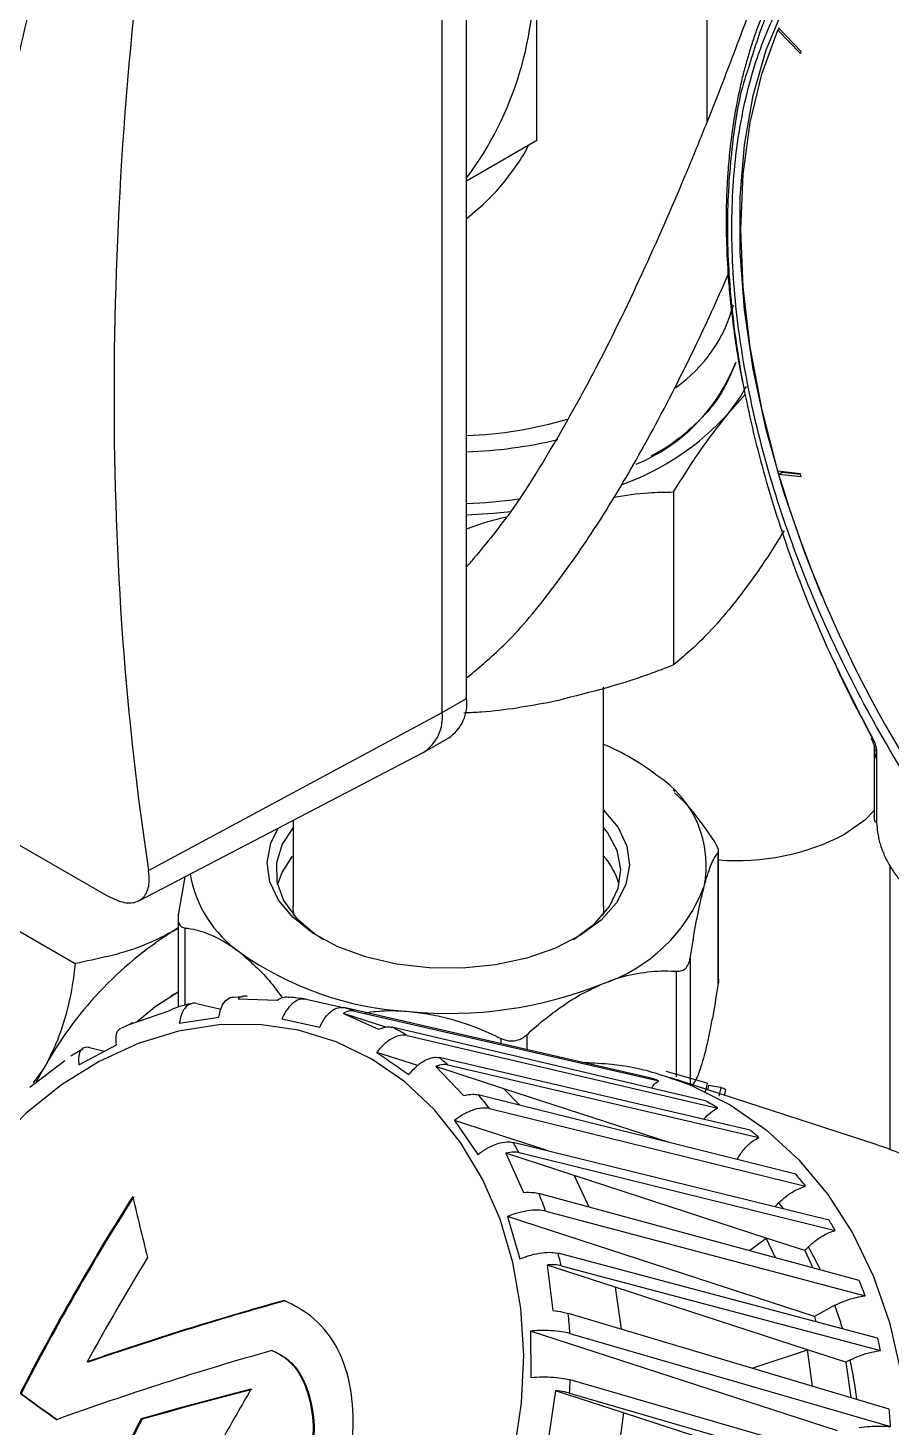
# Model space of a CAD drawing. Extents: x 150 to 4150, y 50 to 2920.
# Drawn here: x 3295.9 to 3420.9, y 1346 to 1548.9 of the extents above; entities that cross this region are included whole.
import ezdxf

# ---------------------------------------------------------------- set-up
doc = ezdxf.new("R2010")
doc.units = 0
doc.header["$LTSCALE"] = 10
doc.linetypes.add('SLD-KATı', pattern=[0])
doc.layers.get('0').update_dxf_attribs({"linetype": 'CONTINUOUS'})

msp = doc.modelspace()

# ---------------------------------------------------------------- linework, layer by layer
at = {"color": 7, "linetype": 'SLD-KATı'}
for p, q in [((3394.27, 1535.33), (3394.27, 1717.42)), ((3359.42, 1451.68), (3359.42, 1594.58)), ((3355.88, 1449.64), (3355.88, 1592.54)), ((3369.58, 1532.56), (3369.58, 1558.08)), ((3404.5, 1548.58), (3404.77, 1548.73)), ((3407.78, 1545.16), (3404.5, 1548.58)), ((3407.91, 1545.46), (3404.63, 1548.88)), ((3407.78, 1545.16), (3407.91, 1545.46)), ((3369.58, 1532.56), (3359.42, 1526.69)), ((3151.61, 1512.93), (3307.17, 1423.13)), ((3397.4, 1493.07), (3399.79, 1495.74)), ((3407.78, 1484.24), (3404.5, 1484.61)), ((3404.63, 1484.15), (3405.16, 1484.46)), ((3407.91, 1483.79), (3404.63, 1484.15)), ((3405.16, 1484.46), (3407.8, 1484.17)), ((3407.91, 1483.79), (3407.78, 1484.24)), ((3389.39, 1481.6), (3389.39, 1456.52)), ((3379.27, 1421.56), (3379.27, 1453.3)), ((3355.88, 1449.64), (3359.42, 1451.68)), ((3313.33, 1426.73), (3355.88, 1449.64)), ((3353.29, 1443.92), (3356.83, 1445.96)), ((3418.49, 1444.48), (3418.49, 1434.18)), ((3311.92, 1422.33), (3353.14, 1443.83)), ((3418.82, 1444.02), (3418.82, 1442.88)), ((3418.82, 1442.88), (3418.82, 1433.72)), ((3389.57, 1438.17), (3389.35, 1438.39)), ((3334.27, 1433.99), (3334.27, 1421.56)), ((3395.87, 1410.32), (3395.87, 1429.35)), ((3395.93, 1410.99), (3395.93, 1429.57)), ((3420.81, 1386.25), (3420.81, 1427.3)), ((3318.58, 1425.81), (3317.66, 1420.54)), ((3287.72, 1421.87), (3302.69, 1413.23)), ((3317.61, 1418.4), (3316.79, 1417.86)), ((3316.79, 1417.86), (3317.61, 1418.33)), ((3317.61, 1419.89), (3317.61, 1406.9)), ((3317.61, 1409.07), (3316.54, 1408.53)), ((3327.05, 1408.4), (3325.54, 1408.32)), ((3326.3, 1408.12), (3331.94, 1407.93)), ((3336.16, 1408.05), (3341.5, 1406.83)), ((3310.64, 1404.43), (3316.28, 1406.37)), ((3316.28, 1406.37), (3317.03, 1406.76)), ((3320.31, 1407.45), (3323.81, 1406.63)), ((3341.57, 1406), (3346.64, 1403.7)), ((3347.73, 1404), (3341.57, 1406)), ((3385.72, 1396.72), (3341.62, 1406.83)), ((3343.15, 1406.34), (3387.25, 1396.24)), ((3310.67, 1404.43), (3309.38, 1403.85)), ((3311, 1404.58), (3310.67, 1404.43)), ((3317.78, 1404.58), (3323.51, 1405.47)), ((3332.65, 1405.21), (3338.12, 1403.98)), ((3393.96, 1393.34), (3348.63, 1403.99)), ((3350.78, 1402.8), (3395.82, 1392.28)), ((3303.85, 1400.86), (3302.07, 1399.8)), ((3303.23, 1398.52), (3308.66, 1401.45)), ((3304.78, 1401.05), (3306.93, 1400.52)), ((3352.33, 1398.42), (3346.39, 1400.35)), ((3296.11, 1395.28), (3301.19, 1399.17)), ((3298.1, 1397.94), (3296.6, 1395.91)), ((3297.09, 1396.1), (3298.1, 1397.94)), ((3354.94, 1398.28), (3358.95, 1394.09)), ((3364.82, 1395.06), (3354.94, 1398.28)), ((3400.49, 1389.06), (3355.44, 1399.58)), ((3356.71, 1398.53), (3401.75, 1388.02)), ((3394.26, 1395.86), (3388.33, 1397.58)), ((3418.78, 1386.97), (3388.84, 1396.71)), ((3388.84, 1396.71), (3390.08, 1396.29)), ((3394.26, 1395.86), (3393.98, 1394.64)), ((3407.12, 1382.68), (3361.1, 1394.19)), ((3364.82, 1395.06), (3367.14, 1392.68)), ((3388.76, 1387.27), (3364.82, 1395.06)), ((3394.47, 1395.55), (3394.34, 1394.92)), ((3396.26, 1395.23), (3394.47, 1395.55)), ((3396.26, 1395.23), (3395.98, 1394.01)), ((3362.74, 1392.22), (3408.54, 1380.94)), ((3357.65, 1390.47), (3361.06, 1385.56)), ((3371.21, 1386.06), (3357.65, 1390.47)), ((3365.11, 1385.71), (3367.65, 1380.05)), ((3374.99, 1382.49), (3365.11, 1385.71)), ((3411.94, 1376.03), (3366.15, 1387.3)), ((3367.03, 1385.81), (3412.83, 1374.54)), ((3398.63, 1384.87), (3398.59, 1384.81)), ((3374.99, 1382.49), (3377.1, 1377.93)), ((3402.84, 1373.42), (3374.99, 1382.49)), ((3416.32, 1367.27), (3369.89, 1379.89)), ((3404.66, 1378.56), (3404.07, 1377.97)), ((3365.32, 1376.55), (3367.14, 1370.43)), ((3409.81, 1362.07), (3365.32, 1376.55)), ((3370.87, 1377.33), (3417.16, 1365.03)), ((3400.4, 1371.6), (3402.84, 1373.42)), ((3408.41, 1371.61), (3402.84, 1373.42)), ((3404.16, 1370.57), (3402.84, 1373.42)), ((3408.95, 1372.15), (3408.41, 1371.61)), ((3408.41, 1371.61), (3409.57, 1369.1)), ((3371.09, 1369.51), (3371.9, 1362.94)), ((3380.96, 1366.29), (3371.09, 1369.51)), ((3418.97, 1358.91), (3372.69, 1371.21)), ((3373.1, 1369.41), (3419.39, 1357.11)), ((3380.96, 1366.29), (3381.8, 1360.21)), ((3408.82, 1357.23), (3380.96, 1366.29)), ((3412.79, 1363.68), (3409.81, 1362.07)), ((3420.66, 1348.63), (3374.16, 1362.5)), ((3409.81, 1362.07), (3410.04, 1361.28)), ((3368.67, 1359.94), (3368.72, 1353.21)), ((3413.15, 1345.46), (3368.67, 1359.94)), ((3374.38, 1359.6), (3420.84, 1346.1)), ((3331.34, 1357.08), (3331.2, 1357.13)), ((3400.79, 1354.55), (3408.82, 1357.23)), ((3414.39, 1355.41), (3408.82, 1357.23)), ((3409.55, 1351.94), (3408.82, 1357.23)), ((3304.57, 1355.43), (3304.43, 1355.47)), ((3415.02, 1355.75), (3414.39, 1355.41)), ((3414.39, 1355.41), (3415.09, 1350.29)), ((3372.28, 1351.28), (3371.28, 1344.44)), ((3382.16, 1348.07), (3372.28, 1351.28)), ((3420.89, 1339.38), (3374.43, 1352.88)), ((3374.33, 1350.94), (3420.79, 1337.44)), ((3312.4, 1347.15), (3312.26, 1347.19)), ((3382.16, 1348.07), (3381.25, 1341.19)), ((3410.01, 1339), (3382.16, 1348.07))]:
    msp.add_line(p, q, dxfattribs=at)
at = {"color": 8, "linetype": 'SLD-KATı'}
for p, q in [((3318.58, 1418.4), (3318.58, 1407.21)), ((3391.8, 1413.99), (3391.8, 1395.75)), ((3389.82, 1396.78), (3389.82, 1412.1)), ((3364.4, 1401.61), (3364.4, 1402.37)), ((3368.12, 1402.9), (3368.12, 1400.76))]:
    msp.add_line(p, q, dxfattribs=at)
at = {"color": 7, "linetype": 'SLD-KATı', "flags": 128}
for points in [[(3410.9, 1466.55), (3408.41, 1472.8), (3405.33, 1481.74), (3402.83, 1490.64), (3400.93, 1499.43), (3399.66, 1508.03), (3399.03, 1516.36), (3399.03, 1524.36), (3399.66, 1531.96), (3400.93, 1539.09), (3402.83, 1545.69), (3405.33, 1551.71), (3408.41, 1557.09), (3412.05, 1561.8), (3416.22, 1565.78), (3420.46, 1568.75)], [(3404.5, 1484.61), (3402.17, 1493.69), (3400.5, 1502.61), (3399.49, 1511.3), (3399.15, 1519.68), (3399.49, 1527.67), (3400.5, 1535.19), (3402.17, 1542.18), (3404.5, 1548.58)], [(3397.4, 1493.07), (3399.1, 1495.42), (3399.96, 1496.93)], [(3359.42, 1478.3), (3363.27, 1478.53), (3365.89, 1478.79)], [(3379.27, 1435.49), (3381.37, 1432.97), (3382.63, 1430.27), (3383.02, 1427.48), (3382.5, 1424.7), (3381.12, 1422.02), (3378.9, 1419.53), (3375.93, 1417.32), (3372.31, 1415.47)], [(3372.31, 1415.47), (3368.16, 1414.03), (3363.62, 1413.05), (3358.84, 1412.57), (3354, 1412.61), (3349.25, 1413.16), (3344.76, 1414.21), (3340.67, 1415.71), (3337.14, 1417.62), (3334.27, 1419.88), (3332.17, 1422.4), (3330.9, 1425.09), (3330.52, 1427.88), (3331.03, 1430.66), (3332.1, 1432.86)], [(3334.27, 1432.95), (3332.68, 1430.52), (3331.85, 1427.82), (3331.92, 1425.08), (3332.89, 1422.39), (3334.72, 1419.86), (3337.35, 1417.57), (3338.66, 1416.71)], [(3374.88, 1416.71), (3375.11, 1416.86), (3378, 1419.04), (3380.11, 1421.49), (3381.38, 1424.14), (3381.77, 1426.87), (3381.24, 1429.6), (3379.84, 1432.22), (3379.27, 1432.95)], [(3332.02, 1424.62), (3332.68, 1426.44), (3334.19, 1428.78)], [(3334.4, 1420.16), (3334.29, 1421.04), (3334.27, 1421.56)], [(3379.27, 1421.56), (3379.23, 1420.76), (3379.15, 1420.23)], [(3311.69, 1404.84), (3314.29, 1407.01), (3317.61, 1409.14)], [(3282.94, 1375.45), (3279.83, 1369.14), (3277.38, 1362.52), (3275.62, 1355.68), (3274.57, 1348.75), (3274.25, 1341.82), (3274.67, 1335), (3275.82, 1328.41), (3277.68, 1322.14), (3280.23, 1316.3), (3283.41, 1310.98), (3287.19, 1306.26), (3291.51, 1302.21), (3296.28, 1298.91), (3301.45, 1296.4), (3306.92, 1294.72), (3312.62, 1293.89), (3318.45, 1293.94), (3324.32, 1294.86), (3330.13, 1296.64), (3335.8, 1299.24), (3341.24, 1302.63), (3346.36, 1306.76), (3351.07, 1311.55), (3355.32, 1316.93), (3359.02, 1322.83), (3362.12, 1329.13), (3364.57, 1335.76), (3366.33, 1342.59), (3367.38, 1349.53), (3367.7, 1356.46), (3367.28, 1363.28), (3366.13, 1369.87), (3364.27, 1376.14), (3361.73, 1381.98), (3358.54, 1387.3), (3354.76, 1392.02), (3350.45, 1396.06), (3345.67, 1399.37), (3340.5, 1401.88), (3335.03, 1403.56), (3329.33, 1404.38), (3323.5, 1404.33), (3317.64, 1403.41), (3311.82, 1401.64), (3306.15, 1399.04), (3300.71, 1395.64), (3295.6, 1391.52), (3290.88, 1386.73), (3286.64, 1381.34), (3282.94, 1375.45)], [(3328.16, 1351.49), (3326.12, 1350.97), (3324.1, 1350.45), (3322.09, 1349.92), (3320.1, 1349.38), (3318.11, 1348.84), (3316.15, 1348.3), (3314.2, 1347.75), (3312.26, 1347.19)], [(3328.3, 1351.45), (3326.26, 1350.93), (3324.24, 1350.4), (3322.23, 1349.87), (3320.23, 1349.34), (3318.25, 1348.8), (3316.29, 1348.25), (3314.34, 1347.7), (3312.4, 1347.15)], [(3294.72, 1350.92), (3295.37, 1350.44), (3296.02, 1349.97), (3296.68, 1349.49), (3297.33, 1349.02), (3297.99, 1348.54), (3298.66, 1348.06), (3299.33, 1347.58), (3300, 1347.1)], [(3294.86, 1350.87), (3295.51, 1350.4), (3296.16, 1349.92), (3296.82, 1349.45), (3297.47, 1348.97), (3298.13, 1348.49), (3298.8, 1348.01), (3299.47, 1347.53), (3300.14, 1347.05)]]:
    msp.add_lwpolyline(points, dxfattribs=at)
at = {"color": 8, "linetype": 'SLD-KATı', "flags": 128}
for points in [[(3418.49, 1435.43), (3417.1, 1434.02), (3414.22, 1431.98)], [(3390.08, 1396.29), (3392.01, 1395.54), (3397.62, 1392.74), (3402.83, 1389.14), (3407.57, 1384.78), (3411.78, 1379.74), (3415.4, 1374.07), (3418.39, 1367.86), (3420.7, 1361.19), (3422.3, 1354.15), (3423.17, 1346.83), (3423.3, 1339.33), (3422.69, 1331.76), (3421.34, 1324.21), (3419.28, 1316.79), (3416.52, 1309.6), (3413.12, 1302.74), (3409.1, 1296.29), (3404.54, 1290.36), (3399.49, 1285), (3394.01, 1280.31), (3388.19, 1276.34), (3382.1, 1273.15), (3375.82, 1270.77), (3369.44, 1269.25), (3363.05, 1268.59), (3356.73, 1268.82), (3350.56, 1269.93), (3347.81, 1270.73)], [(3405.32, 1377.71), (3405.11, 1377.98), (3404.66, 1378.56)]]:
    msp.add_lwpolyline(points, dxfattribs=at)
at = {"color": 7, "linetype": 'SLD-KATı'}
for centre, radius, start, end in [((3319.68, 1556.69), 49.53, 323.3455, 3.0856), ((3377.7, 1514.04), 21.05, 304.849, 345.398), ((3374.09, 1509.75), 26.07, 292.3503, 338.9657), ((3369.11, 1518.54), 38.07, 289.7511, 318.0003), ((3357.16, 1549.79), 60.05, 272.1563, 286.3049), ((3357.12, 1554.89), 67.5, 271.9536, 283.2817), ((3574.21, 1534.83), 176.99, 196.6384, 222.383), ((3356.87, 1551.03), 71.15, 272.0527, 278.1368), ((3353.47, 1450.93), 5.99, 304.0564, 7.2558), ((3349.82, 1448.95), 6.1, 302.9162, 6.4876), ((3365.64, 1412.76), 35.01, 52.4176, 67.0909), ((3419.05, 1444.53), 0.563, 184.8954, 245.7513), ((3378.61, 1427.43), 15.53, 348.7755, 57.3145), ((3419.03, 1434.21), 0.54, 184.1293, 247.1908), ((3371.14, 1421.84), 10.74, 16.2681, 40.8658), ((3336.55, 1429.16), 17.45, 189.7304, 235.0007), ((3371.54, 1432.92), 23.87, 288.1384, 339.112), ((3345.86, 1371.86), 54.41, 122.2896, 151.3645), ((3353.75, 1453.26), 47.06, 234.6863, 266.7693), ((3356.91, 1465.51), 59.51, 264.388, 291.7501), ((3329.98, 1367.5), 41.02, 81.3371, 84.7675), ((3330.12, 1368.27), 40.24, 71.1176, 73.3949), ((3329.79, 1367.57), 41.01, 59.2208, 62.6517), ((3328.54, 1365.77), 43.21, 49.3098, 51.4815), ((3373.64, 1355.56), 42.9, 71.5072, 73.6424), ((3325.92, 1363.17), 46.9, 38.2651, 41.4025), ((3373.25, 1354.74), 43.81, 58.9786, 61.7794), ((3372, 1352.97), 45.98, 49.6802, 51.7191), ((3322.17, 1360.56), 51.47, 29.3698, 31.3022), ((3405.23, 1345.38), 43.74, 61.6358, 71.9514), ((3368.98, 1349.99), 50.23, 38.0464, 40.603), ((3620.12, 1183.94), 365.74, 147.6823, 152.8355), ((3619.88, 1184.1), 365.31, 147.6785, 152.8378), ((3628.71, 1451.98), 325.85, 192.8577, 194.4587), ((3317.21, 1358.19), 56.97, 19.633, 22.3885), ((3365.29, 1347.42), 54.72, 29.6988, 31.5142), ((3627.69, 1178.77), 368.4, 148.6165, 151.3378), ((3312.02, 1356.62), 62.4, 11.8223, 13.5219), ((3359.59, 1344.71), 61.05, 19.4412, 21.6861), ((3460.66, 904.61), 477.16, 105.519, 109.1119), ((3460.64, 905.08), 476.62, 105.5165, 109.1136), ((3306.79, 1355.83), 67.69, 3.195, 5.6513), ((3456.33, 914.31), 460.15, 105.7793, 109.8609), ((3354.5, 1343.18), 66.37, 12.1118, 13.7081), ((3645.79, 1166.11), 367.77, 149.7296, 151.0182), ((3302.68, 1355.77), 71.81, 356.1411, 357.6889), ((3628.41, 1176.93), 359.09, 151.6953, 153.4797), ((3628.18, 1177.09), 358.66, 151.6963, 153.4827), ((3348.51, 1342.28), 72.43, 3.0229, 5.0259)]:
    msp.add_arc(centre, radius, start, end, dxfattribs=at)
at = {"color": 8, "linetype": 'SLD-KATı'}
for centre, radius, start, end in [((3417.92, 1446.38), 0.533, 281.3648, 303.8548), ((3398.55, 1462.12), 33.97, 265.5842, 297.4785), ((3362.64, 1346.1), 53.13, 25.4057, 29.3577), ((3357.25, 1343.87), 58.97, 16.2051, 19.629), ((3351.8, 1342.54), 64.58, 6.6921, 11.804)]:
    msp.add_arc(centre, radius, start, end, dxfattribs=at)
at = {"color": 7, "linetype": 'SLD-KATı'}
msp.add_ellipse((3719.95, 1717.08), major_axis=(296.44, 478.25), ratio=0.597167, start_param=2.218639, end_param=2.531018, dxfattribs=at)
for points, knots in [([(3414.39, 1592.33), (3412.67, 1586.99), (3409.49, 1577.09), (3404.8, 1563.39), (3400.64, 1551.84), (3397, 1542.21), (3393.88, 1534.28), (3389.97, 1524.77), (3384.83, 1513.01), (3378.39, 1499.77), (3371.73, 1487.87), (3365.79, 1478.31), (3361.29, 1472.98), (3359.42, 1470.75)], [0, 0, 0, 0, 0.1267698, 0.2348201, 0.3261663, 0.4025965, 0.4656732, 0.5168693, 0.6321856, 0.7517814, 0.8435588, 0.9347838, 1, 1, 1, 1]), ([(3408.8, 1562.07), (3408.12, 1561.25), (3405.62, 1558.25), (3403.51, 1553.82), (3401.83, 1549.67), (3401.13, 1547.75), (3400.49, 1545.77), (3399.89, 1543.75), (3399.36, 1541.69), (3398.88, 1539.58), (3398.54, 1537.86), (3398.24, 1536.21), (3397.94, 1534.31), (3397.58, 1531.58), (3397.3, 1528.59), (3397.13, 1525.77), (3397.04, 1523.35), (3397.02, 1521.48), (3397.03, 1519.27), (3397.11, 1516.08), (3397.37, 1511.92), (3397.8, 1507.61), (3398.31, 1503.74), (3398.87, 1500.05), (3399.38, 1497.62), (3399.62, 1496.51)], [0, 0, 0, 0, 0.058788, 0.215572, 0.248989, 0.282431, 0.315873, 0.34929, 0.382658, 0.415953, 0.44915, 0.462464, 0.491459, 0.534907, 0.583246, 0.620384, 0.65391, 0.683833, 0.697151, 0.743588, 0.811755, 0.860703, 0.909932, 0.959033, 1, 1, 1, 1]), ([(3298.43, 1561.48), (3296.92, 1555.3), (3292.9, 1538.79), (3289.37, 1520.25), (3286.03, 1498.92), (3283.53, 1478.74), (3282.73, 1461.88), (3282.33, 1453.46)], [0, 0, 0, 0, 0.1618866, 0.4325107, 0.5001292, 0.7500647, 1, 1, 1, 1]), ([(3400.27, 1543.11), (3400.08, 1542.56), (3398.85, 1539.02), (3397.71, 1531.44), (3396.98, 1520.47), (3397.61, 1508.7), (3399.45, 1496.42), (3402.47, 1483.8), (3406.62, 1471.05), (3411.79, 1458.31), (3416.07, 1450.07), (3418.21, 1445.94)], [0, 0, 0, 0, 0.022088, 0.144445, 0.266815, 0.389105, 0.511203, 0.63352, 0.755684, 0.877662, 1, 1, 1, 1]), ([(3359.42, 1521.25), (3360.49, 1522.13), (3363.26, 1524.43), (3366.11, 1528.09), (3367.93, 1530.84), (3368.33, 1531.79), (3368.35, 1531.85)], [0, 0, 0, 0, 0.297294, 0.769879, 0.985849, 1, 1, 1, 1]), ([(3359.42, 1454.63), (3361.36, 1456.26), (3365.84, 1460.03), (3371.88, 1467.46), (3378, 1476.13), (3384.07, 1486.18), (3389.7, 1496.77), (3394.21, 1506.05), (3396.53, 1511.33), (3397.33, 1513.15)], [0, 0, 0, 0, 0.111357, 0.257096, 0.406827, 0.562344, 0.754163, 0.915426, 1, 1, 1, 1]), ([(3398.43, 1500.39), (3397.6, 1498.41), (3396.2, 1495.08), (3392.1, 1490.87), (3388.92, 1488.28), (3386.64, 1487.1), (3386.17, 1486.86)], [0, 0, 0, 0, 0.390873, 0.656338, 0.929505, 1, 1, 1, 1]), ([(3389.39, 1481.6), (3390.71, 1483.7), (3393.35, 1487.91), (3396.05, 1491.34), (3397.4, 1493.07)], [0, 0, 0, 0, 0.4971669, 1, 1, 1, 1]), ([(3380.73, 1480.86), (3382.42, 1481.12), (3385.34, 1481.56), (3388.19, 1481.59), (3389.39, 1481.6)], [0, 0, 0, 0, 0.580232, 1, 1, 1, 1]), ([(3359.42, 1476.26), (3360.14, 1476.53), (3362.05, 1477.26), (3364, 1477.71), (3365.21, 1478)], [0, 0, 0, 0, 0.376853, 1, 1, 1, 1]), ([(3405.41, 1475.95), (3404.1, 1473.86), (3401.45, 1469.65), (3398.76, 1466.22), (3397.4, 1464.49)], [0, 0, 0, 0, 0.497167, 1, 1, 1, 1]), ([(3397.4, 1464.49), (3396.3, 1463.2), (3393.6, 1460.07), (3390.95, 1457.84), (3389.39, 1456.52)], [0, 0, 0, 0, 0.410402, 1, 1, 1, 1]), ([(3389.39, 1456.52), (3388.19, 1456.05), (3382.42, 1453.81), (3376.51, 1452.34), (3371.83, 1451.17)], [0, 0, 0, 0, 0.207716, 1, 1, 1, 1]), ([(3412.53, 1457.3), (3412.81, 1456.66), (3414.49, 1452.82), (3416.5, 1449.09), (3418.18, 1445.97)], [0, 0, 0, 0, 0.165677, 1, 1, 1, 1]), ([(3371.83, 1451.17), (3368.39, 1450.54), (3364.09, 1449.76), (3359.86, 1449.59), (3359, 1449.55)], [0, 0, 0, 0, 0.796656, 1, 1, 1, 1]), ([(3418.02, 1445.86), (3418.15, 1445.59), (3418.34, 1445.21), (3418.49, 1444.69), (3418.51, 1444.46), (3418.51, 1444.35)], [0, 0, 0, 0, 0.528752, 0.774307, 1, 1, 1, 1]), ([(3418.21, 1445.94), (3418.37, 1445.62), (3418.61, 1445.13), (3418.79, 1444.47), (3418.81, 1444.16), (3418.82, 1444.02)], [0, 0, 0, 0, 0.500003, 0.760134, 1, 1, 1, 1]), ([(3418.82, 1442.88), (3418.75, 1443.14), (3418.62, 1443.54), (3418.51, 1444.09), (3418.5, 1444.37), (3418.49, 1444.48)], [0, 0, 0, 0, 0.500738, 0.785558, 1, 1, 1, 1]), ([(3394.96, 1431.5), (3393.83, 1433.12), (3392.1, 1435.61), (3390.2, 1437.37), (3389.54, 1437.99)], [0, 0, 0, 0, 0.652299, 1, 1, 1, 1]), ([(3418.82, 1433.72), (3418.91, 1432.76), (3419.04, 1431.27), (3419.82, 1429.14), (3420.63, 1427.51), (3421.63, 1426), (3423.09, 1424.26), (3424.31, 1423.4), (3425.1, 1422.85)], [0, 0, 0, 0, 0.239457, 0.369682, 0.5, 0.630222, 0.760543, 1, 1, 1, 1]), ([(3395.87, 1429.35), (3395.91, 1429.44), (3395.97, 1429.61), (3395.76, 1430.19), (3395.39, 1430.86), (3395.08, 1431.32), (3394.96, 1431.5)], [0, 0, 0, 0, 0.280694, 0.562832, 0.82575, 1, 1, 1, 1]), ([(3393.84, 1424.41), (3393.99, 1424.96), (3394.31, 1426.09), (3394.81, 1427.48), (3395.34, 1428.64), (3395.69, 1429.11), (3395.87, 1429.35)], [0, 0, 0, 0, 0.220853, 0.444668, 0.720511, 1, 1, 1, 1]), ([(3307.17, 1423.13), (3307.98, 1422.74), (3309.6, 1421.95), (3311.57, 1422), (3312.93, 1422.98), (3313.52, 1424.67), (3313.38, 1426.12), (3313.33, 1426.73)], [0, 0, 0, 0, 0.209958, 0.41989, 0.631426, 0.846039, 1, 1, 1, 1]), ([(3391.8, 1413.99), (3392.05, 1415.51), (3392.55, 1418.58), (3393.24, 1422.05), (3393.68, 1423.77), (3393.84, 1424.41)], [0, 0, 0, 0, 0.3824108, 0.7746528, 1, 1, 1, 1]), ([(3317.66, 1420.54), (3317.63, 1420.22), (3317.56, 1419.57), (3317.77, 1418.85), (3318.15, 1418.49), (3318.45, 1418.42), (3318.58, 1418.4)], [0, 0, 0, 0, 0.280694, 0.562832, 0.82575, 1, 1, 1, 1]), ([(3318.58, 1418.4), (3318.76, 1418.37), (3319.85, 1418.23), (3321.94, 1417.66), (3324.46, 1416.41), (3326.02, 1415.26), (3326.54, 1414.87)], [0, 0, 0, 0, 0.073265, 0.436543, 0.808871, 1, 1, 1, 1]), ([(3316.79, 1417.86), (3315.22, 1417.06), (3311.1, 1414.95), (3305.9, 1413.89), (3302.69, 1413.23)], [0, 0, 0, 0, 0.381419, 1, 1, 1, 1]), ([(3326.54, 1414.87), (3328.08, 1413.53), (3330.21, 1411.67), (3332.16, 1408.99), (3332.71, 1408.24)], [0, 0, 0, 0, 0.719155, 1, 1, 1, 1]), ([(3389.82, 1412.1), (3390.09, 1412.11), (3390.64, 1412.13), (3391.29, 1412.61), (3391.66, 1413.29), (3391.76, 1413.79), (3391.8, 1413.99)], [0, 0, 0, 0, 0.280694, 0.562832, 0.82575, 1, 1, 1, 1]), ([(3302.69, 1413.23), (3302.56, 1412.16), (3302.24, 1409.46), (3301.25, 1405.1), (3299.77, 1401.04), (3298.52, 1398.73), (3298.1, 1397.94)], [0, 0, 0, 0, 0.205614, 0.517012, 0.836167, 1, 1, 1, 1]), ([(3378.97, 1410.23), (3379.69, 1410.52), (3381.77, 1411.33), (3385.2, 1412.07), (3388.05, 1412.2), (3389.57, 1412.11), (3389.82, 1412.1)], [0, 0, 0, 0, 0.191127, 0.553705, 0.926736, 1, 1, 1, 1]), ([(3368.12, 1402.9), (3368.88, 1403.58), (3370.42, 1404.94), (3372.99, 1406.9), (3375.85, 1408.77), (3377.92, 1409.74), (3378.97, 1410.23)], [0, 0, 0, 0, 0.223518, 0.448621, 0.721723, 1, 1, 1, 1]), ([(3395.87, 1410.32), (3395.63, 1408.8), (3395.25, 1406.5), (3394.72, 1403.75), (3394.29, 1401.72), (3394, 1400.54), (3393.84, 1399.91)], [0, 0, 0, 0, 0.382246, 0.577663, 0.77475, 1, 1, 1, 1]), ([(3395.92, 1410.99), (3395.92, 1410.97), (3395.95, 1410.78), (3395.91, 1410.53), (3395.87, 1410.32)], [0, 0, 0, 0, 0.128734, 1, 1, 1, 1]), ([(3323.51, 1405.47), (3323.61, 1405.96), (3323.81, 1406.94), (3324.47, 1407.91), (3325.09, 1408.36), (3325.47, 1408.35), (3325.54, 1408.34)], [0, 0, 0, 0, 0.308741, 0.617611, 0.926113, 1, 1, 1, 1]), ([(3327.67, 1408.46), (3327.56, 1408.48), (3327.13, 1408.55), (3326.66, 1408.4), (3326.35, 1408.16), (3326.3, 1408.12)], [0, 0, 0, 0, 0.242341, 0.882099, 1, 1, 1, 1]), ([(3331.94, 1407.93), (3332.3, 1408.12), (3332.92, 1408.44), (3333.48, 1408.37), (3333.72, 1408.35)], [0, 0, 0, 0, 0.58336, 1, 1, 1, 1]), ([(3336.16, 1408.05), (3335.83, 1408.07), (3335.16, 1408.11), (3334.12, 1407.46), (3333.25, 1406.46), (3332.83, 1405.59), (3332.65, 1405.21)], [0, 0, 0, 0, 0.263758, 0.527587, 0.791618, 1, 1, 1, 1]), ([(3319.63, 1407.4), (3319.28, 1407.35), (3318.41, 1407.21), (3317.56, 1406.91), (3317.04, 1406.72)], [0, 0, 0, 0, 0.392916, 1, 1, 1, 1]), ([(3320.31, 1407.45), (3320, 1407.47), (3319.38, 1407.5), (3318.58, 1406.85), (3318.02, 1405.84), (3317.85, 1404.96), (3317.78, 1404.58)], [0, 0, 0, 0, 0.263758, 0.527587, 0.791618, 1, 1, 1, 1]), ([(3338.12, 1403.98), (3338.35, 1404.47), (3338.83, 1405.43), (3339.81, 1406.41), (3340.78, 1406.9), (3341.37, 1406.85), (3341.62, 1406.83)], [0, 0, 0, 0, 0.2646, 0.529297, 0.793679, 1, 1, 1, 1]), ([(3343.15, 1406.34), (3343.02, 1406.36), (3342.58, 1406.43), (3342.03, 1406.28), (3341.63, 1406.04), (3341.57, 1406)], [0, 0, 0, 0, 0.242341, 0.882099, 1, 1, 1, 1]), ([(3344.68, 1406.1), (3345.77, 1406.24), (3347.88, 1406.51), (3350.05, 1406.35), (3351.09, 1406.28)], [0, 0, 0, 0, 0.5210672, 1, 1, 1, 1]), ([(3351.09, 1406.28), (3352.11, 1406.16), (3354.16, 1405.92), (3357.44, 1405.14), (3360.89, 1403.99), (3363.23, 1402.91), (3364.4, 1402.37)], [0, 0, 0, 0, 0.220853, 0.444668, 0.720511, 1, 1, 1, 1]), ([(3308.66, 1401.45), (3308.63, 1401.88), (3308.56, 1402.75), (3308.84, 1403.6), (3309.22, 1403.8), (3309.37, 1403.87)], [0, 0, 0, 0, 0.37136, 0.742877, 1, 1, 1, 1]), ([(3310.99, 1404.6), (3310.91, 1404.58), (3310.77, 1404.56), (3310.67, 1404.46), (3310.64, 1404.43)], [0, 0, 0, 0, 0.650215, 1, 1, 1, 1]), ([(3346.64, 1403.7), (3347.07, 1403.85), (3347.8, 1404.11), (3348.39, 1404.03), (3348.63, 1403.99)], [0, 0, 0, 0, 0.58336, 1, 1, 1, 1]), ([(3350.78, 1402.8), (3350.65, 1402.82), (3350.18, 1402.9), (3349.23, 1402.72), (3347.98, 1402.02), (3347.01, 1401.13), (3346.53, 1400.52), (3346.39, 1400.35)], [0, 0, 0, 0, 0.102988, 0.366807, 0.630616, 0.89468, 1, 1, 1, 1]), ([(3364.4, 1402.37), (3364.75, 1402.23), (3365.46, 1401.96), (3366.59, 1402.01), (3367.49, 1402.38), (3367.94, 1402.75), (3368.12, 1402.9)], [0, 0, 0, 0, 0.280694, 0.562832, 0.82575, 1, 1, 1, 1]), ([(3304.78, 1401.05), (3304.49, 1401.08), (3303.92, 1401.13), (3303.36, 1400.56), (3303.12, 1399.66), (3303.19, 1398.86), (3303.23, 1398.52)], [0, 0, 0, 0, 0.263758, 0.527587, 0.791618, 1, 1, 1, 1]), ([(3393.84, 1399.91), (3393.52, 1398.81), (3392.94, 1396.8), (3392.41, 1396), (3392.17, 1395.63)], [0, 0, 0, 0, 0.54524, 1, 1, 1, 1]), ([(3351.05, 1397.12), (3351.33, 1397.45), (3351.96, 1398.22), (3353.11, 1399.1), (3354.2, 1399.56), (3354.97, 1399.66), (3355.31, 1399.6), (3355.44, 1399.58)], [0, 0, 0, 0, 0.202891, 0.467548, 0.731794, 0.897057, 1, 1, 1, 1]), ([(3356.71, 1398.53), (3356.58, 1398.55), (3356.12, 1398.63), (3355.5, 1398.51), (3355.02, 1398.31), (3354.94, 1398.28)], [0, 0, 0, 0, 0.242341, 0.882099, 1, 1, 1, 1]), ([(3390.1, 1396.19), (3388.85, 1396.64), (3385.72, 1397.75), (3381.16, 1398.64), (3377.84, 1398.77), (3376.54, 1398.83)], [0, 0, 0, 0, 0.287393, 0.719152, 1, 1, 1, 1]), ([(3386.23, 1395.16), (3386.31, 1395.28), (3386.6, 1395.76), (3386.97, 1396.04), (3387.25, 1396.24)], [0, 0, 0, 0, 0.260703, 1, 1, 1, 1]), ([(3296.18, 1395.34), (3296.18, 1395.34), (3296.15, 1395.34), (3296.13, 1395.31), (3296.11, 1395.28)], [0, 0, 0, 0, 0.010996, 1, 1, 1, 1]), ([(3358.95, 1394.09), (3359.42, 1394.18), (3360.24, 1394.34), (3360.84, 1394.23), (3361.1, 1394.19)], [0, 0, 0, 0, 0.58336, 1, 1, 1, 1]), ([(3396.96, 1394.9), (3396.95, 1394.92), (3396.92, 1394.99), (3396.53, 1395.13), (3396.26, 1395.23)], [0, 0, 0, 0, 0.314931, 1, 1, 1, 1]), ([(3396.79, 1394.12), (3396.8, 1394.18), (3396.86, 1394.43), (3396.92, 1394.69), (3396.96, 1394.89)], [0, 0, 0, 0, 0.207721, 1, 1, 1, 1]), ([(3362.74, 1392.22), (3362.37, 1392.26), (3361.64, 1392.35), (3360.21, 1391.97), (3358.82, 1391.33), (3358.01, 1390.73), (3357.65, 1390.47)], [0, 0, 0, 0, 0.263758, 0.527587, 0.791618, 1, 1, 1, 1]), ([(3393.76, 1390.63), (3394.11, 1391), (3394.76, 1391.69), (3395.48, 1392.1), (3395.82, 1392.28)], [0, 0, 0, 0, 0.530373, 1, 1, 1, 1]), ([(3398.63, 1384.87), (3398.93, 1385.35), (3399.54, 1386.31), (3400.67, 1387.4), (3401.42, 1387.83), (3401.75, 1388.02)], [0, 0, 0, 0, 0.357053, 0.714132, 1, 1, 1, 1]), ([(3361.06, 1385.56), (3361.52, 1385.89), (3362.44, 1386.54), (3363.94, 1387.17), (3365.23, 1387.44), (3365.87, 1387.34), (3366.15, 1387.3)], [0, 0, 0, 0, 0.2646, 0.529297, 0.793679, 1, 1, 1, 1]), ([(3367.03, 1385.81), (3366.9, 1385.83), (3366.42, 1385.92), (3365.74, 1385.86), (3365.2, 1385.73), (3365.11, 1385.71)], [0, 0, 0, 0, 0.242341, 0.882099, 1, 1, 1, 1]), ([(3367.65, 1380.05), (3368.15, 1380.06), (3369.02, 1380.08), (3369.63, 1379.95), (3369.89, 1379.89)], [0, 0, 0, 0, 0.58336, 1, 1, 1, 1]), ([(3404.66, 1378.56), (3405.07, 1378.93), (3405.88, 1379.67), (3407.28, 1380.5), (3408.15, 1380.8), (3408.54, 1380.94)], [0, 0, 0, 0, 0.356268, 0.712547, 1, 1, 1, 1]), ([(3370.87, 1377.33), (3370.5, 1377.4), (3369.74, 1377.53), (3368.2, 1377.39), (3366.66, 1377.05), (3365.73, 1376.7), (3365.32, 1376.55)], [0, 0, 0, 0, 0.263758, 0.527587, 0.791618, 1, 1, 1, 1]), ([(3408.95, 1372.15), (3409.35, 1372.52), (3410.17, 1373.27), (3411.57, 1374.09), (3412.44, 1374.4), (3412.83, 1374.54)], [0, 0, 0, 0, 0.357053, 0.714132, 1, 1, 1, 1]), ([(3367.14, 1370.43), (3367.67, 1370.62), (3368.72, 1371.01), (3370.36, 1371.32), (3371.75, 1371.39), (3372.4, 1371.27), (3372.69, 1371.21)], [0, 0, 0, 0, 0.264586, 0.529283, 0.793664, 1, 1, 1, 1]), ([(3373.1, 1369.41), (3372.97, 1369.44), (3372.48, 1369.55), (3371.77, 1369.57), (3371.18, 1369.52), (3371.09, 1369.51)], [0, 0, 0, 0, 0.242341, 0.882099, 1, 1, 1, 1]), ([(3342.47, 1339.76), (3342.69, 1341.88), (3343.13, 1346.12), (3342.73, 1352.42), (3340.68, 1358.1), (3337.2, 1362.23), (3334.3, 1363.71), (3332.99, 1364.38)], [0, 0, 0, 0, 0.209347, 0.417478, 0.624674, 0.831741, 1, 1, 1, 1]), ([(3412.79, 1363.68), (3413.27, 1363.91), (3414.21, 1364.36), (3415.78, 1364.83), (3416.73, 1364.97), (3417.16, 1365.03)], [0, 0, 0, 0, 0.3562682, 0.7125468, 1, 1, 1, 1]), ([(3371.9, 1362.94), (3372.41, 1362.86), (3373.28, 1362.73), (3373.9, 1362.57), (3374.16, 1362.5)], [0, 0, 0, 0, 0.58336, 1, 1, 1, 1]), ([(3374.38, 1359.6), (3374, 1359.69), (3373.24, 1359.87), (3371.65, 1360.01), (3370.07, 1360.04), (3369.1, 1359.97), (3368.67, 1359.94)], [0, 0, 0, 0, 0.263758, 0.527587, 0.791618, 1, 1, 1, 1]), ([(3331.2, 1357.13), (3332.07, 1356.68), (3333.81, 1355.8), (3335.85, 1352.84), (3337.11, 1348.78), (3337.32, 1344.6), (3336.64, 1342.2), (3336.42, 1341.43)], [0, 0, 0, 0, 0.177611, 0.354735, 0.611055, 0.876392, 1, 1, 1, 1]), ([(3415.02, 1355.75), (3415.49, 1355.98), (3416.44, 1356.44), (3418.01, 1356.9), (3418.96, 1357.04), (3419.39, 1357.11)], [0, 0, 0, 0, 0.357053, 0.714132, 1, 1, 1, 1]), ([(3331.34, 1357.08), (3332.21, 1356.64), (3333.95, 1355.75), (3335.99, 1352.79), (3337.25, 1348.74), (3337.46, 1344.56), (3336.78, 1342.15), (3336.56, 1341.38)], [0, 0, 0, 0, 0.177612, 0.354736, 0.611058, 0.876395, 1, 1, 1, 1]), ([(3368.72, 1353.21), (3369.27, 1353.25), (3370.36, 1353.32), (3372.06, 1353.26), (3373.48, 1353.11), (3374.14, 1352.95), (3374.43, 1352.88)], [0, 0, 0, 0, 0.264586, 0.529283, 0.793664, 1, 1, 1, 1]), ([(3374.33, 1350.94), (3374.19, 1350.97), (3373.71, 1351.1), (3372.98, 1351.22), (3372.37, 1351.27), (3372.28, 1351.28)], [0, 0, 0, 0, 0.242341, 0.882099, 1, 1, 1, 1]), ([(3416.3, 1345.95), (3416.8, 1346.01), (3417.79, 1346.14), (3419.42, 1346.18), (3420.4, 1346.13), (3420.84, 1346.1)], [0, 0, 0, 0, 0.356268, 0.712547, 1, 1, 1, 1])]:
    msp.add_open_spline(points, degree=3, knots=knots, dxfattribs=at)
for points in [[(3442.53, 1414.7), (3439.29, 1418.42), (3432.81, 1425.86), (3424.09, 1438.41), (3416.34, 1451.66), (3409.78, 1465.45), (3404.53, 1479.46), (3400.7, 1493.41), (3398.37, 1507.01), (3397.59, 1519.97), (3398.37, 1532.03), (3400.7, 1542.93), (3404.53, 1552.46), (3409.78, 1560.41), (3416.34, 1566.62), (3424.09, 1570.93), (3432.81, 1573.41), (3439.29, 1573.37), (3442.53, 1573.35)], [(3346.39, 1400.35), (3347.16, 1399.81), (3348.7, 1398.74), (3350.27, 1397.66), (3351.05, 1397.12)]]:
    msp.add_open_spline(points, degree=3, dxfattribs=at)
at = {"color": 8, "linetype": 'SLD-KATı'}
msp.add_open_spline([(3418.45, 1570.31), (3416.29, 1568.68), (3411.98, 1565.41), (3406.8, 1558.65), (3402.76, 1551.29), (3401.04, 1545.64), (3400.27, 1543.11)], degree=3, knots=[0, 0, 0, 0, 0.261427, 0.52335, 0.785868, 1, 1, 1, 1], dxfattribs=at)

doc.saveas('drawing.dxf')
